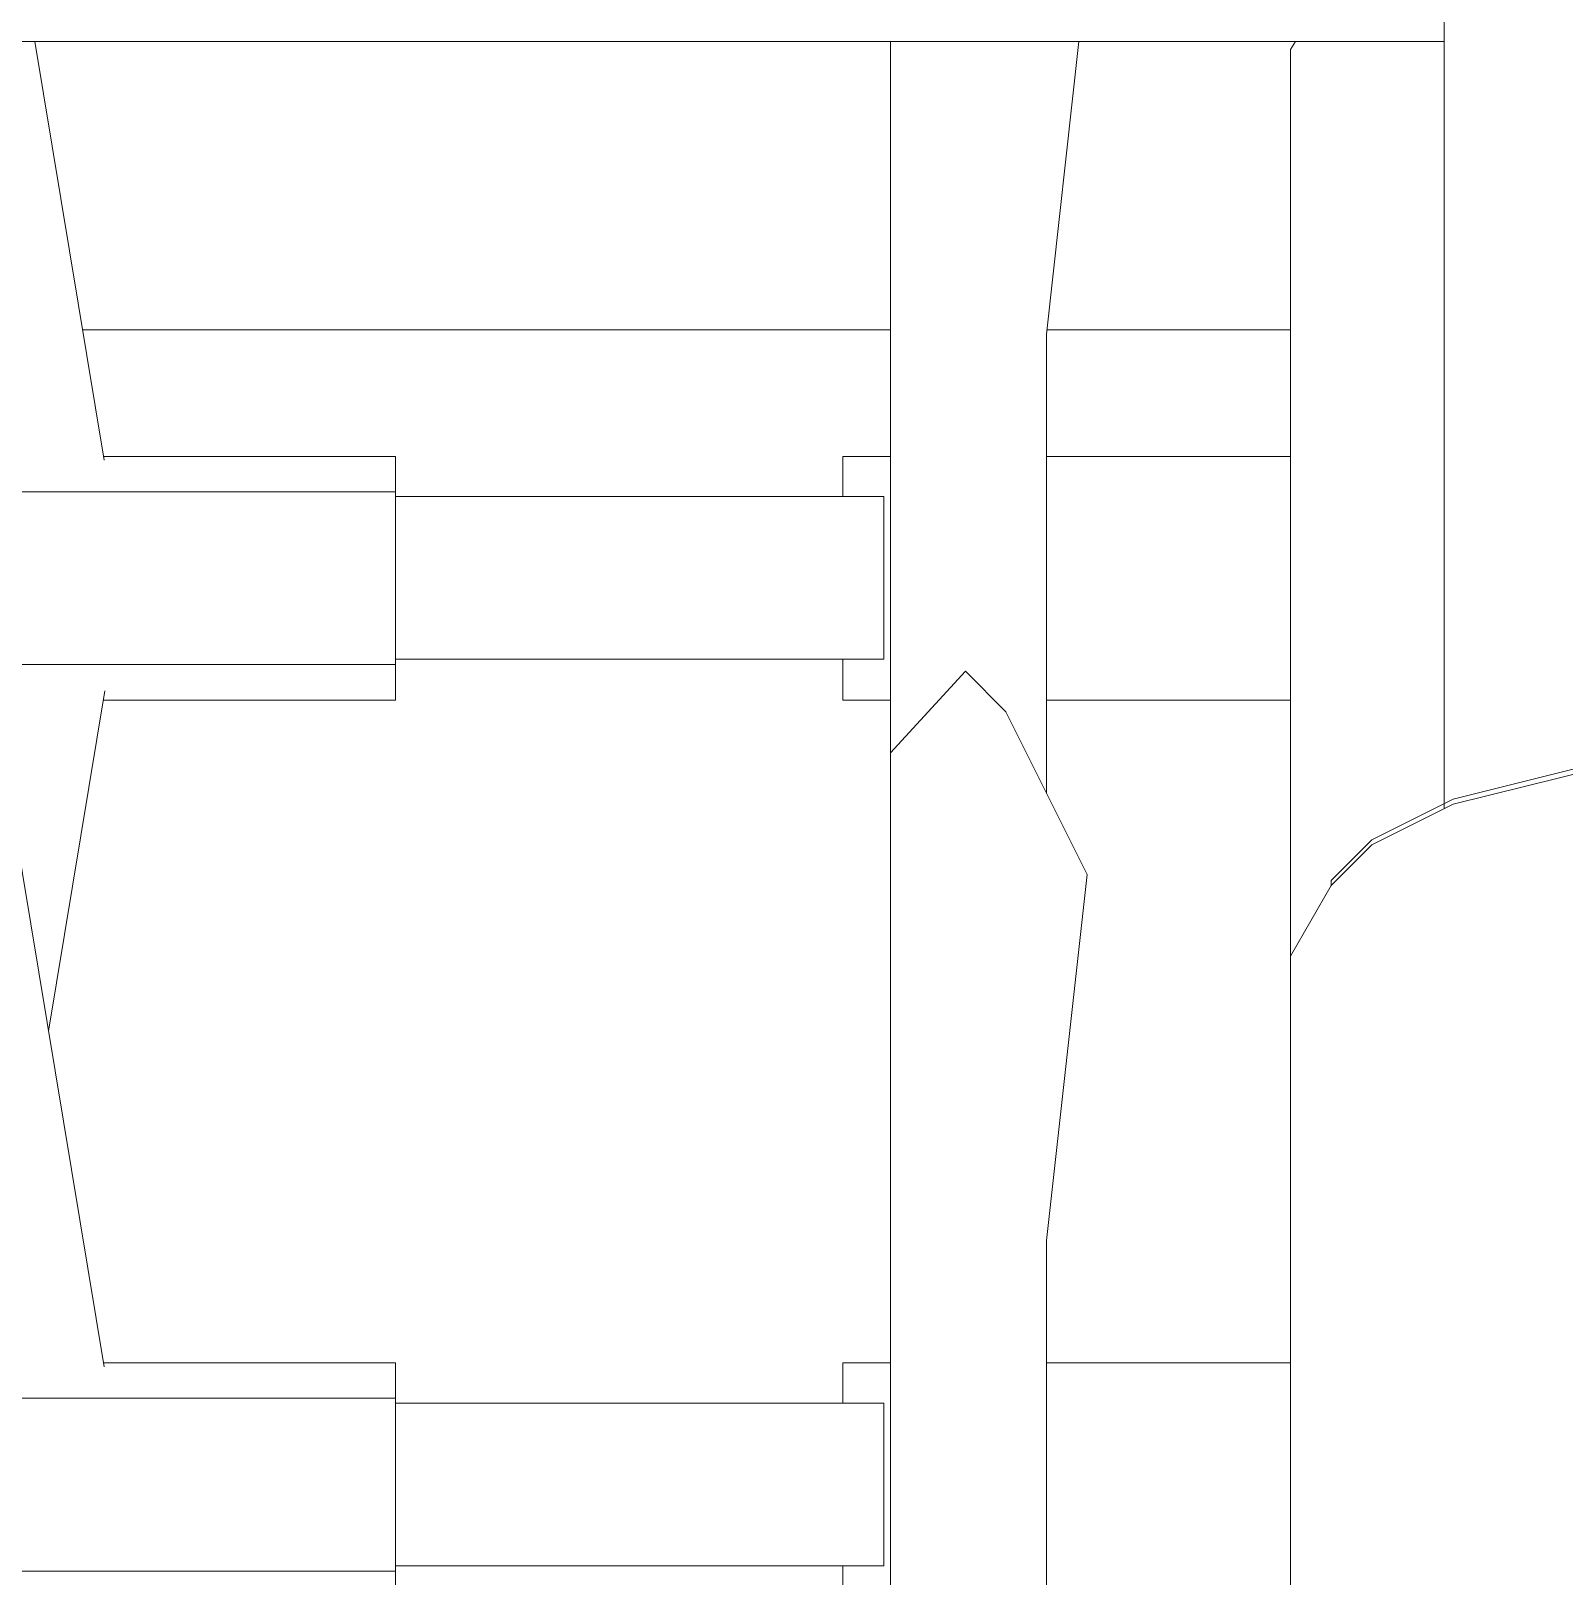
# Model space of a CAD drawing. Extents: x 65572 to 72871, y 30718 to 33858.
# Drawn here: x 67075.61 to 67098.39, y 32270.95 to 32293.91 of the extents above; entities that cross this region are included whole.
import ezdxf

# ---------------------------------------------------------------- set-up
doc = ezdxf.new("R2010")
doc.units = 0
doc.header["$LTSCALE"] = 0.5
doc.header["$MEASUREMENT"] = 0
doc.layers.get('0').update_dxf_attribs({"color": 20, "linetype": 'CONTINUOUS'})
doc.layers.add('Layout', color=154, linetype='CONTINUOUS', lineweight=5)
doc.layers.add('Viewed', color=150, linetype='CONTINUOUS', lineweight=9)

# ---------------------------------------------------------------- blocks, each defined once
blk = doc.blocks.new('12fstg01')
at = {"color": 0, "linetype": 'ByBlock'}
for p, q in [((-0.22682, 0.62118), (-0.21409, 0.57035)), ((-0.22516, 0.62118), (-0.21257, 0.57035)), ((-0.20136, 0.54498), (-0.21409, 0.57035)), ((-0.21257, 0.57035), (-0.19983, 0.54498)), ((-0.20136, 0.54498), (-0.18876, 0.53225)), ((-0.19983, 0.54498), (-0.1871, 0.53225)), ((-0.18876, 0.53225), (-0.1871, 0.53225)), ((-0.1871, 0.53225), (-0.1651, 0.51961)), ((-0.1651, 0.51961), (0.1651, 0.51961)), ((-0.03806, 0.4434), (-0.03806, 0.51961)), ((-0.24135, 0.43067), (-0.19056, 0.45604)), ((-0.19056, 0.45604), (-0.07625, 0.4434)), ((-0.07625, 0.4434), (0.07611, 0.4434)), ((-0.25408, 0.41812), (-0.24135, 0.43067)), ((-0.22862, 0.39469), (-0.25408, 0.41812)), ((0.22862, 0.39469), (-0.22862, 0.39469)), ((-0.03806, 0.37983), (-0.03806, 0.39469)), ((-0.02546, 0.24015), (-0.02546, 0.39256)), ((-0.02546, 0.39256), (0.02533, 0.39256)), ((0.02533, 0.39256), (0.02533, 0.24015)), ((-0.02546, 0.37983), (-0.03806, 0.37983)), ((0.03806, 0.37983), (0.02533, 0.37983)), ((-0.03806, 0.24015), (0.03806, 0.24015)), ((-0.03806, 0.149), (-0.03806, 0.24015)), ((-0.02699, 0.08885), (-0.02699, 0.24015)), ((0.02699, 0.08885), (0.02699, 0.24015)), ((-0.25367, 0.1132), (-0.03681, 0.14918))]:
    blk.add_line(p, q, dxfattribs=at)

msp = doc.modelspace()

# ---------------------------------------------------------------- linework, layer by layer
at = {"layer": 'Layout', "linetype": 'ByBlock'}
for p, q in [((67071.586002, 32293.75496), (67096.613684, 32293.75496)), ((67075.670325, 32293.75496), (67076.703474, 32287.528252)), ((67088.386219, 32274.897189), (67088.386219, 32293.75496)), ((67091.185303, 32293.75496), (67090.704329, 32289.405131)), ((67094.400795, 32293.75496), (67094.330765, 32293.633047)), ((67094.330765, 32293.633047), (67094.330765, 32280.159907)), ((67090.704329, 32289.405131), (67090.704329, 32282.575698)), ((67076.694693, 32287.587522), (67081.032368, 32287.587522)), ((67081.032368, 32287.587522), (67081.032368, 32283.965476)), ((67087.679372, 32286.988238), (67087.679372, 32287.587522)), ((67087.679372, 32287.587522), (67088.386219, 32287.587522)), ((67090.704329, 32287.587522), (67094.330765, 32287.587522)), ((67073.832179, 32287.060679), (67081.032368, 32287.060679)), ((67081.032368, 32286.988238), (67088.285241, 32286.988238)), ((67088.285241, 32286.988238), (67088.285241, 32284.571346)), ((67073.832179, 32284.492319), (67081.032368, 32284.492319)), ((67088.285241, 32284.571346), (67081.032368, 32284.571346)), ((67087.679372, 32283.965476), (67087.679372, 32284.571346)), ((67076.712255, 32284.103772), (67075.87527, 32279.046634)), ((67081.032368, 32283.965476), (67076.690303, 32283.965476)), ((67088.386219, 32283.965476), (67087.679372, 32283.965476)), ((67094.330765, 32283.965476), (67090.704329, 32283.965476))]:
    msp.add_line(p, q, dxfattribs=at)
msp.add_lwpolyline([(67096.613684, 32282.352618), (67096.613684, 32302.554636)], dxfattribs=at)
at = {"layer": 'Viewed', "linetype": 'ByBlock'}
for p, q in [((67076.381621, 32289.468035), (67088.386219, 32289.468035)), ((67076.381621, 32289.468035), (67088.386219, 32289.468035)), ((67090.711284, 32289.468035), (67094.330765, 32289.468035))]:
    msp.add_line(p, q, dxfattribs=at)

# ---------------------------------------------------------------- block references
at = {"layer": 'Layout', "linetype": 'ByBlock', "xscale": 47.58705652932135, "yscale": 47.58705652932135, "zscale": 47.58705652932135, "rotation": 270}
msp.add_blockref('12fstg01', (67069.604263, 32272.30336), dxfattribs=at)

doc.saveas('drawing.dxf')
